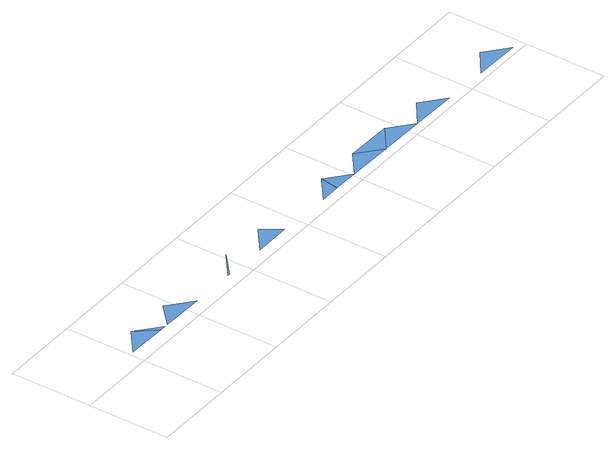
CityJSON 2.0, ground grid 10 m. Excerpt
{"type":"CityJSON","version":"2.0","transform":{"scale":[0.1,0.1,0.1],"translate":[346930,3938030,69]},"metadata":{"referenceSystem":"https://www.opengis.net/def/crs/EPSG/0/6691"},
"CityObjects":{
"waterbody1":{"type":"WaterBody","attributes":{"name":"8","class":"1140","function":"1","WaterBodyRiverFloodingRiskAttribute.description":"4","WaterBodyRiverFloodingRiskAttribute.rankOrg":"3","WaterBodyRiverFloodingRiskAttribute.adminType":"2","WaterBodyRiverFloodingRiskAttribute.scale":"L1"},"geometry":[{"type":"MultiSurface","lod":"1","boundaries":[[[0,1,2]],[[3,1,0]],[[4,5,6]],[[7,8,9]],[[10,11,12]],[[13,14,15]],[[14,13,16]],[[16,17,18]],[[19,18,17]],[[20,21,19]],[[21,22,23]]]}]},
"waterbody2":{"type":"WaterBody","attributes":{"name":"8","class":"1140","function":"1","WaterBodyRiverFloodingRiskAttribute.description":"4","WaterBodyRiverFloodingRiskAttribute.rankOrg":"2","WaterBodyRiverFloodingRiskAttribute.adminType":"2","WaterBodyRiverFloodingRiskAttribute.scale":"L1"},"geometry":[{"type":"MultiSurface","lod":"1","boundaries":[[[24,25,26]]]}]}
},
"vertices":[
[56,18,7],[35,42,7],[6,19,7],[63,18,7],[92,41,7],[68,18,7],[120,17,7],[178,16,8],[205,39,8],[176,16,8],[278,15,8],[262,38,8],[233,15,8],[371,13,8],[375,36,8],[346,13,8],[403,13,8],[459,12,8],[431,35,8],[488,34,8],[460,12,8],[516,11,8],[573,10,8],[545,33,8],
[629,9,8],[686,8,8],[658,31,8]
]}
